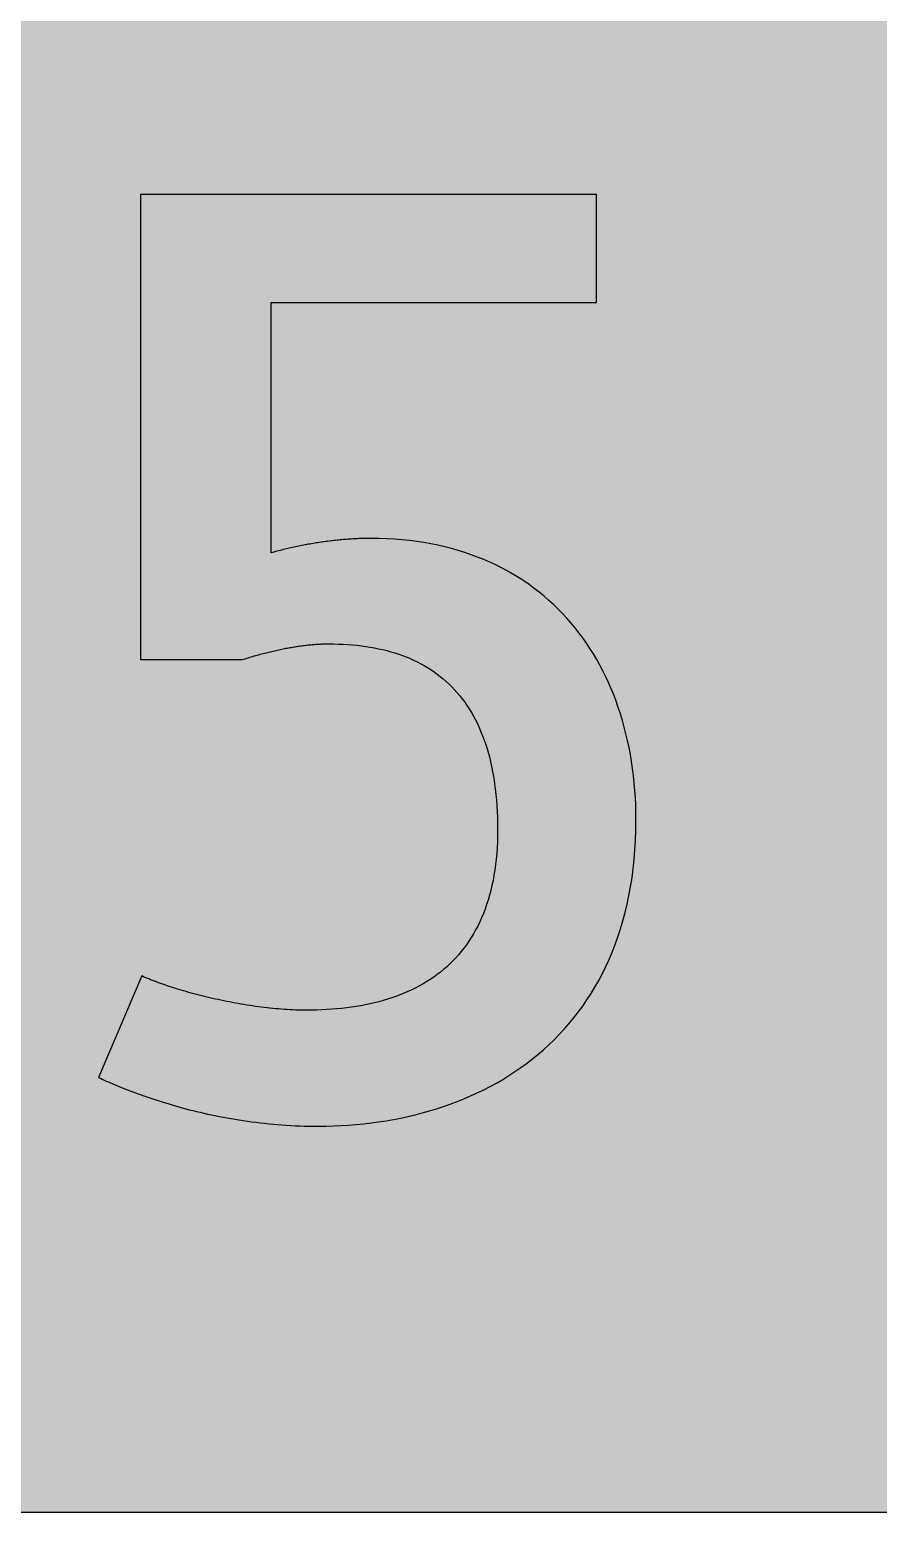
# Model space of a CAD drawing. Header units: millimetres. Extents: x 0 to 212, y 0 to 159.
# Drawn here: x 98.5 to 143.9, y 0.1 to 79.4 of the extents above; entities that cross this region are included whole.
import ezdxf

# ---------------------------------------------------------------- set-up
doc = ezdxf.new("R2010")
doc.units = ezdxf.units.MM

msp = doc.modelspace()

# ---------------------------------------------------------------- hatches: boundary and pattern name
for color, points in [(254, [(14.1633, 0.0536), (13.9878, 0.0533), (13.8125, 0.0559), (13.6373, 0.061), (13.462, 0.0686), (13.2893, 0.0787), (13.114, 0.0914), (12.9413, 0.1041), (12.7686, 0.1219), (12.5959, 0.1397), (12.4231, 0.16), (12.2504, 0.1829), (12.0777, 0.2057), (11.9075, 0.2337), (11.7373, 0.2616), (11.5672, 0.2921), (11.397, 0.3251), (11.2268, 0.3607), (11.0592, 0.3988), (10.8915, 0.4369), (10.7239, 0.4775), (10.5562, 0.5207), (10.3886, 0.5664), (10.2235, 0.6121), (10.0584, 0.6629), (9.8933, 0.7137), (9.7307, 0.7671), (9.5682, 0.8204), (9.4056, 0.8788), (9.2431, 0.9373), (9.083, 0.9982), (8.923, 1.0617), (8.763, 1.1252), (8.6055, 1.1938), (8.4455, 1.2624), (8.2906, 1.331), (8.1331, 1.4046), (7.9781, 1.4783), (7.8232, 1.5545), (7.6708, 1.6332), (7.5184, 1.7145), (7.366, 1.7958), (7.2161, 1.8796), (7.0663, 1.966), (6.919, 2.0523), (6.7716, 2.1438), (6.6243, 2.2352), (6.4795, 2.3266), (6.3348, 2.4232), (6.19, 2.5197), (6.0477, 2.6187), (5.908, 2.7178), (5.7683, 2.8194), (5.6286, 2.9235), (5.4915, 3.0302), (5.3543, 3.1369), (5.2197, 3.2461), (5.0851, 3.3579), (4.953, 3.4722), (4.8209, 3.5865), (4.6914, 3.7033), (4.5644, 3.8202), (4.4348, 3.9395), (4.3104, 4.0615), (4.1859, 4.1859), (4.0615, 4.3104), (3.9395, 4.4348), (3.8202, 4.5618), (3.7033, 4.6914), (3.5865, 4.8209), (3.4722, 4.953), (3.3579, 5.0851), (3.2487, 5.2197), (3.1369, 5.3543), (3.0302, 5.4915), (2.9235, 5.6286), (2.8194, 5.7683), (2.7178, 5.908), (2.6187, 6.0477), (2.5197, 6.19), (2.4232, 6.3348), (2.3266, 6.477), (2.2352, 6.6243), (2.1438, 6.7691), (2.0523, 6.919), (1.966, 7.0663), (1.8796, 7.2161), (1.7958, 7.366), (1.7145, 7.5184), (1.6332, 7.6708), (1.5545, 7.8232), (1.4783, 7.9781), (1.4046, 8.1331), (1.331, 8.2906), (1.2598, 8.4455), (1.1913, 8.603), (1.1252, 8.763), (1.0592, 8.923), (0.9982, 9.083), (0.9373, 9.2431), (0.8763, 9.4056), (0.8204, 9.5682), (0.7645, 9.7307), (0.7112, 9.8933), (0.6604, 10.0584), (0.6121, 10.2235), (0.5639, 10.3911), (0.5207, 10.5562), (0.4775, 10.7239), (0.4343, 10.8915), (0.3962, 11.0592), (0.3607, 11.2268), (0.3251, 11.397), (0.2921, 11.5672), (0.2616, 11.7373), (0.2311, 11.9075), (0.2057, 12.0802), (0.1803, 12.2504), (0.1575, 12.4231), (0.1372, 12.5959), (0.1194, 12.7686), (0.1041, 12.9413), (0.0889, 13.1166), (0.0787, 13.2893), (0.0686, 13.4645), (0.061, 13.6373), (0.0559, 13.8125), (0.0508, 13.9878), (0.0508, 14.163), (0.0522, 144.6925), (0.0508, 144.8664), (0.0559, 145.0416), (0.061, 145.2169), (0.0686, 145.3896), (0.0787, 145.5649), (0.0889, 145.7376), (0.1041, 145.9128), (0.1194, 146.0856), (0.1372, 146.2583), (0.1575, 146.431), (0.1803, 146.6037), (0.2057, 146.7739), (0.2311, 146.9466), (0.2616, 147.1168), (0.2921, 147.287), (0.3251, 147.4572), (0.3607, 147.6248), (0.3962, 147.795), (0.4343, 147.9626), (0.4775, 148.1303), (0.5207, 148.2979), (0.5639, 148.463), (0.6121, 148.6281), (0.6604, 148.7932), (0.7112, 148.9583), (0.7645, 149.1234), (0.8204, 149.286), (0.8763, 149.4485), (0.9373, 149.6111), (0.9982, 149.7711), (1.0592, 149.9311), (1.1252, 150.0911), (1.1913, 150.2486), (1.2598, 150.4061), (1.331, 150.5636), (1.4046, 150.7185), (1.4783, 150.876), (1.5545, 151.0284), (1.6332, 151.1833), (1.7145, 151.3357), (1.7958, 151.4856), (1.8796, 151.638), (1.966, 151.7879), (2.0523, 151.9352), (2.1438, 152.0825), (2.2352, 152.2298), (2.3266, 152.3746), (2.4232, 152.5194), (2.5197, 152.6616), (2.6187, 152.8039), (2.7178, 152.9461), (2.8194, 153.0858), (2.9235, 153.2255), (3.0302, 153.3627), (3.1369, 153.4973), (3.2487, 153.6344), (3.3579, 153.7665), (3.4722, 153.8986), (3.5865, 154.0307), (3.7033, 154.1602), (3.8202, 154.2898), (3.9395, 154.4168), (4.0615, 154.5438), (4.1859, 154.6682), (4.3104, 154.7901), (4.4348, 154.9121), (4.5644, 155.034), (4.6914, 155.1508), (4.8209, 155.2677), (4.953, 155.382), (5.0851, 155.4937), (5.2197, 155.6055), (5.3543, 155.7147), (5.4915, 155.8239), (5.6286, 155.9281), (5.7683, 156.0322), (5.908, 156.1338), (6.0477, 156.2354), (6.19, 156.3345), (6.3348, 156.431), (6.4795, 156.525), (6.6243, 156.6189), (6.7716, 156.7104), (6.919, 156.7993), (7.0663, 156.8882), (7.2161, 156.9745), (7.366, 157.0584), (7.5184, 157.1396), (7.6708, 157.2209), (7.8232, 157.2971), (7.9781, 157.3733), (8.1331, 157.4495), (8.2906, 157.5206), (8.4455, 157.5918), (8.6055, 157.6603), (8.763, 157.7289), (8.923, 157.7924), (9.083, 157.8559), (9.2431, 157.9169), (9.4056, 157.9753), (9.5682, 158.0337), (9.7307, 158.0871), (9.8933, 158.1404), (10.0584, 158.1912), (10.2235, 158.242), (10.3886, 158.2877), (10.5562, 158.3334), (10.7239, 158.3766), (10.8915, 158.4173), (11.0592, 158.4579), (11.2268, 158.4935), (11.397, 158.529), (11.5672, 158.562), (11.7373, 158.5925), (11.9075, 158.6205), (12.0777, 158.6484), (12.2504, 158.6713), (12.4231, 158.6941), (12.5959, 158.7144), (12.7686, 158.7322), (12.9413, 158.75), (13.114, 158.7627), (13.2893, 158.7754), (13.462, 158.7856), (13.6373, 158.7932), (13.8125, 158.7983), (13.9878, 158.8008), (14.163, 158.8033), (197.6078, 158.8036), (197.7822, 158.8008), (197.9574, 158.7983), (198.1327, 158.7932), (198.3054, 158.7856), (198.4807, 158.7754), (198.6534, 158.7627), (198.8287, 158.75), (199.0014, 158.7322), (199.1741, 158.7144), (199.3468, 158.6941), (199.5195, 158.6713), (199.6897, 158.6484), (199.8624, 158.6205), (200.0326, 158.5925), (200.2028, 158.562), (200.373, 158.529), (200.5432, 158.4935), (200.7108, 158.4579), (200.8784, 158.4173), (201.0461, 158.3766), (201.2137, 158.3334), (201.3788, 158.2877), (201.5465, 158.242), (201.7116, 158.1912), (201.8767, 158.1404), (202.0392, 158.0871), (202.2018, 158.0337), (202.3643, 157.9753), (202.5269, 157.9169), (202.6869, 157.8559), (202.8469, 157.7924), (203.007, 157.7289), (203.167, 157.6603), (203.3245, 157.5918), (203.4794, 157.5206), (203.6369, 157.4495), (203.7918, 157.3733), (203.9468, 157.2971), (204.0992, 157.2209), (204.2516, 157.1396), (204.404, 157.0584), (204.5538, 156.9745), (204.7037, 156.8882), (204.8535, 156.7993), (205.0009, 156.7104), (205.1456, 156.6189), (205.293, 156.525), (205.4352, 156.431), (205.58, 156.3345), (205.7222, 156.2354), (205.8619, 156.1338), (206.0016, 156.0322), (206.1413, 155.9281), (206.2785, 155.8239), (206.4156, 155.7147), (206.5503, 155.6055), (206.6849, 155.4937), (206.817, 155.382), (206.949, 155.2677), (207.0786, 155.1508), (207.2081, 155.034), (207.3351, 154.9121), (207.4596, 154.7901), (207.584, 154.6682), (207.7085, 154.5438), (207.8304, 154.4168), (207.9498, 154.2898), (208.0666, 154.1602), (208.1835, 154.0307), (208.2978, 153.8986), (208.4121, 153.7665), (208.5238, 153.6344), (208.6331, 153.4973), (208.7397, 153.3627), (208.8464, 153.2255), (208.9506, 153.0858), (209.0522, 152.9461), (209.1512, 152.8039), (209.2503, 152.6616), (209.3468, 152.5194), (209.4433, 152.3746), (209.5348, 152.2298), (209.6262, 152.0825), (209.7176, 151.9352), (209.804, 151.7879), (209.8904, 151.638), (209.9742, 151.4856), (210.0555, 151.3357), (210.1367, 151.1833), (210.2155, 151.0284), (210.2917, 150.876), (210.3653, 150.7185), (210.439, 150.5636), (210.5076, 150.4061), (210.5762, 150.2486), (210.6447, 150.0911), (210.7082, 149.9311), (210.7717, 149.7711), (210.8327, 149.6111), (210.8911, 149.4485), (210.9495, 149.286), (211.0029, 149.1234), (211.0562, 148.9583), (211.107, 148.7932), (211.1578, 148.6281), (211.2035, 148.463), (211.2493, 148.2979), (211.2924, 148.1303), (211.3331, 147.9626), (211.3712, 147.795), (211.4093, 147.6248), (211.4448, 147.4572), (211.4779, 147.287), (211.5083, 147.1168), (211.5363, 146.9466), (211.5642, 146.7739), (211.5871, 146.6037), (211.6099, 146.431), (211.6303, 146.2583), (211.648, 146.0856), (211.6658, 145.9128), (211.6785, 145.7376), (211.6912, 145.5649), (211.7014, 145.3896), (211.709, 145.2169), (211.7141, 145.0416), (211.7166, 144.8664), (211.7166, 144.6911), (211.7189, 14.1647), (211.7166, 13.9878), (211.7141, 13.8125), (211.709, 13.6373), (211.7014, 13.4645), (211.6912, 13.2893), (211.6785, 13.1166), (211.6658, 12.9413), (211.648, 12.7686), (211.6303, 12.5959), (211.6099, 12.4231), (211.5871, 12.2504), (211.5642, 12.0802), (211.5363, 11.9075), (211.5083, 11.7373), (211.4779, 11.5672), (211.4448, 11.397), (211.4093, 11.2268), (211.3712, 11.0592), (211.3331, 10.8915), (211.2924, 10.7239), (211.2493, 10.5562), (211.2035, 10.3911), (211.1578, 10.2235), (211.107, 10.0584), (211.0562, 9.8933), (211.0029, 9.7307), (210.9495, 9.5682), (210.8911, 9.4056), (210.8327, 9.2431), (210.7717, 9.083), (210.7082, 8.923), (210.6447, 8.763), (210.5762, 8.603), (210.5076, 8.4455), (210.439, 8.2906), (210.3653, 8.1331), (210.2917, 7.9781), (210.2155, 7.8232), (210.1367, 7.6708), (210.0555, 7.5184), (209.9742, 7.366), (209.8904, 7.2161), (209.804, 7.0663), (209.7176, 6.919), (209.6262, 6.7691), (209.5348, 6.6243), (209.4433, 6.477), (209.3468, 6.3348), (209.2503, 6.19), (209.1512, 6.0477), (209.0522, 5.908), (208.9506, 5.7683), (208.8464, 5.6286), (208.7397, 5.4915), (208.6331, 5.3543), (208.5238, 5.2197), (208.4121, 5.0851), (208.2978, 4.953), (208.1835, 4.8209), (208.0666, 4.6914), (207.9498, 4.5618), (207.8304, 4.4348), (207.7085, 4.3104), (207.584, 4.1859), (207.4596, 4.0615), (207.3351, 3.9395), (207.2081, 3.8202), (207.0786, 3.7033), (206.949, 3.5865), (206.817, 3.4722), (206.6849, 3.3579), (206.5503, 3.2461), (206.4156, 3.1369), (206.2785, 3.0302), (206.1413, 2.9235), (206.0016, 2.8194), (205.8619, 2.7178), (205.7222, 2.6187), (205.58, 2.5197), (205.4352, 2.4232), (205.293, 2.3266), (205.1456, 2.2352), (205.0009, 2.1438), (204.8535, 2.0523), (204.7037, 1.966), (204.5538, 1.8796), (204.404, 1.7958), (204.2516, 1.7145), (204.0992, 1.6332), (203.9468, 1.5545), (203.7918, 1.4783), (203.6369, 1.4046), (203.4794, 1.331), (203.3245, 1.2624), (203.167, 1.1938), (203.007, 1.1252), (202.8469, 1.0617), (202.6869, 0.9982), (202.5269, 0.9373), (202.3643, 0.8788), (202.2018, 0.8204), (202.0392, 0.7671), (201.8767, 0.7137), (201.7116, 0.6629), (201.5465, 0.6121), (201.3788, 0.5664), (201.2137, 0.5207), (201.0461, 0.4775), (200.8784, 0.4369), (200.7108, 0.3988), (200.5432, 0.3607), (200.373, 0.3251), (200.2028, 0.2921), (200.0326, 0.2616), (199.8624, 0.2337), (199.6897, 0.2057), (199.5195, 0.1829), (199.3468, 0.16), (199.1741, 0.1397), (199.0014, 0.1219), (198.8287, 0.1041), (198.6534, 0.0914), (198.4807, 0.0787), (198.3054, 0.0686), (198.1327, 0.061), (197.9574, 0.0559), (197.7822, 0.0533), (197.6069, 0.0533)]), (59, [(128.8161, 64.8226), (128.8161, 70.6078), (104.4042, 70.6078), (104.4042, 45.7024), (109.8381, 45.7024), (109.9185, 45.7276), (110.0023, 45.753), (110.0836, 45.7784), (110.1649, 45.8038), (110.2462, 45.8292), (110.3274, 45.8521), (110.4087, 45.8749), (110.4875, 45.9003), (110.5687, 45.9232), (110.6475, 45.9435), (110.7262, 45.9664), (110.8075, 45.9892), (110.8862, 46.0096), (110.965, 46.0299), (111.0412, 46.0502), (111.1199, 46.0705), (111.1987, 46.0908), (111.2749, 46.1112), (111.3511, 46.1289), (111.4273, 46.1467), (111.5035, 46.1645), (111.5797, 46.1823), (111.6559, 46.2001), (111.7321, 46.2153), (111.8057, 46.2331), (111.8819, 46.2483), (111.9556, 46.2636), (112.0292, 46.2788), (112.1029, 46.294), (112.1766, 46.3093), (112.2502, 46.322), (112.3239, 46.3347), (112.395, 46.3474), (112.4687, 46.3601), (112.5398, 46.3728), (112.6109, 46.3855), (112.6846, 46.3956), (112.7557, 46.4083), (112.8243, 46.4185), (112.8954, 46.4287), (112.9665, 46.4388), (113.0351, 46.4464), (113.1062, 46.4566), (113.1748, 46.4642), (113.2434, 46.4718), (113.3119, 46.4795), (113.3805, 46.4871), (113.4491, 46.4947), (113.5151, 46.4998), (113.5837, 46.5074), (113.6498, 46.5125), (113.7158, 46.5176), (113.7818, 46.5226), (113.8479, 46.5252), (113.9139, 46.5303), (113.98, 46.5328), (114.046, 46.5379), (114.1095, 46.5404), (114.1755, 46.543), (114.239, 46.543), (114.3025, 46.5455), (114.366, 46.5455), (114.4295, 46.548), (114.493, 46.548), (114.7496, 46.5455), (115.0036, 46.5379), (115.2525, 46.5277), (115.5014, 46.5125), (115.7453, 46.4947), (115.9866, 46.4718), (116.2253, 46.4439), (116.4615, 46.4109), (116.6927, 46.3753), (116.9213, 46.3347), (117.1473, 46.289), (117.3709, 46.2407), (117.5893, 46.1848), (117.8052, 46.1264), (118.016, 46.0629), (118.2243, 45.9943), (118.43, 45.9207), (118.6332, 45.8445), (118.8314, 45.7632), (119.0244, 45.6743), (119.2174, 45.5828), (119.4054, 45.4863), (119.5883, 45.3847), (119.7686, 45.278), (119.9439, 45.1663), (120.1166, 45.0494), (120.2868, 44.9301), (120.4519, 44.8031), (120.6119, 44.671), (120.7694, 44.5338), (120.9218, 44.3916), (121.0716, 44.2443), (121.2164, 44.0919), (121.3587, 43.9344), (121.4958, 43.7718), (121.6279, 43.6042), (121.7574, 43.4315), (121.8819, 43.2511), (122.0013, 43.0682), (122.1156, 42.8777), (122.2273, 42.6822), (122.3366, 42.4815), (122.4382, 42.2758), (122.5372, 42.0649), (122.6312, 41.8465), (122.7201, 41.623), (122.8065, 41.3944), (122.8852, 41.1607), (122.9614, 40.9194), (123.0325, 40.673), (123.0986, 40.4216), (123.1621, 40.1625), (123.2179, 39.8983), (123.2713, 39.6291), (123.317, 39.3548), (123.3602, 39.0728), (123.3983, 38.7858), (123.4313, 38.4912), (123.4592, 38.1914), (123.4821, 37.8841), (123.4999, 37.5717), (123.5126, 37.2542), (123.5202, 36.9291), (123.5227, 36.5989), (123.5202, 36.2712), (123.51, 35.9512), (123.4948, 35.6362), (123.4745, 35.3289), (123.4465, 35.0266), (123.411, 34.7294), (123.3729, 34.4399), (123.3272, 34.1579), (123.2764, 33.8811), (123.2179, 33.6093), (123.1544, 33.3451), (123.0859, 33.086), (123.0122, 32.8346), (122.9335, 32.5882), (122.8496, 32.3469), (122.7582, 32.1132), (122.6617, 31.8821), (122.5626, 31.6611), (122.4559, 31.4427), (122.3442, 31.2318), (122.2273, 31.0261), (122.1054, 30.8254), (121.981, 30.6299), (121.8489, 30.4394), (121.7117, 30.2565), (121.572, 30.0787), (121.4272, 29.906), (121.2774, 29.7383), (121.1224, 29.5758), (120.9624, 29.4183), (120.7999, 29.2659), (120.6297, 29.1211), (120.457, 28.9789), (120.2817, 28.8442), (120.1014, 28.7122), (119.9159, 28.5852), (119.7254, 28.4658), (119.5324, 28.3489), (119.3343, 28.2372), (119.1336, 28.1305), (118.9304, 28.0289), (118.7196, 27.9324), (118.5088, 27.8409), (118.2929, 27.7546), (118.0719, 27.6708), (117.8484, 27.5946), (117.6223, 27.5209), (117.3912, 27.4523), (117.1575, 27.3863), (116.9213, 27.3279), (116.68, 27.272), (116.4387, 27.2212), (116.1923, 27.1755), (115.9408, 27.1323), (115.6894, 27.0942), (115.4328, 27.0586), (115.1763, 27.0307), (114.9147, 27.0027), (114.6505, 26.9824), (114.3838, 26.9646), (114.1146, 26.9519), (113.8428, 26.9418), (113.5685, 26.9367), (113.2916, 26.9342), (113.1468, 26.9342), (112.9995, 26.9367), (112.8522, 26.9392), (112.7023, 26.9443), (112.5525, 26.9519), (112.4026, 26.9596), (112.2502, 26.9672), (112.0978, 26.9773), (111.9454, 26.99), (111.793, 27.0027), (111.6381, 27.0154), (111.4831, 27.0307), (111.3282, 27.0459), (111.1733, 27.0637), (111.0183, 27.0815), (110.8634, 27.1018), (110.7084, 27.1221), (110.5535, 27.1424), (110.396, 27.1653), (110.2411, 27.1882), (110.0861, 27.2136), (109.9312, 27.239), (109.7763, 27.2644), (109.6213, 27.2898), (109.4689, 27.3177), (109.314, 27.3482), (109.1616, 27.3761), (109.0092, 27.4066), (108.8593, 27.4371), (108.7069, 27.4676), (108.5571, 27.5006), (108.4072, 27.5336), (108.2599, 27.5666), (108.1126, 27.5996), (107.9652, 27.6352), (107.8205, 27.6708), (107.6757, 27.7063), (107.5334, 27.7419), (107.3912, 27.7774), (107.2515, 27.8155), (107.1143, 27.8536), (106.9772, 27.8917), (106.84, 27.9298), (106.7079, 27.9679), (106.5759, 28.006), (106.4438, 28.0441), (106.3168, 28.0848), (106.1898, 28.1254), (106.0653, 28.1635), (105.9409, 28.2042), (105.8215, 28.2448), (105.7021, 28.2854), (105.5878, 28.3235), (105.4735, 28.3642), (105.3617, 28.4048), (105.2525, 28.4455), (105.1458, 28.4861), (105.0417, 28.5267), (104.9401, 28.5674), (104.841, 28.608), (104.7445, 28.6487), (104.6505, 28.6893), (104.5616, 28.7274), (104.4727, 28.768), (102.1472, 23.3369), (102.2477, 23.2893), (102.3518, 23.241), (102.4585, 23.1927), (102.5677, 23.1445), (102.682, 23.0937), (102.7989, 23.0429), (102.9183, 22.9921), (103.0402, 22.9387), (103.1646, 22.8879), (103.2942, 22.8346), (103.4263, 22.7813), (103.5609, 22.7279), (103.698, 22.6746), (103.8377, 22.6187), (103.98, 22.5654), (104.1248, 22.5095), (104.2746, 22.4561), (104.4245, 22.4003), (104.5794, 22.3469), (104.7369, 22.291), (104.8969, 22.2377), (105.0569, 22.1844), (105.222, 22.1285), (105.3897, 22.0751), (105.5599, 22.0218), (105.7326, 21.9685), (105.9078, 21.9151), (106.0856, 21.8643), (106.266, 21.811), (106.4489, 21.7602), (106.6317, 21.7094), (106.8197, 21.6586), (107.0102, 21.6103), (107.2007, 21.5621), (107.3963, 21.5138), (107.5919, 21.4681), (107.7925, 21.4224), (107.9932, 21.3766), (108.1964, 21.3335), (108.4021, 21.2903), (108.6104, 21.2471), (108.8187, 21.209), (109.032, 21.1684), (109.2454, 21.1303), (109.4613, 21.0947), (109.6797, 21.0591), (109.9007, 21.0261), (110.1217, 20.9931), (110.3478, 20.9626), (110.5738, 20.9347), (110.7999, 20.9067), (111.031, 20.8813), (111.2622, 20.8559), (111.4958, 20.8356), (111.7321, 20.8153), (111.9683, 20.795), (112.207, 20.7797), (112.4483, 20.7645), (112.6922, 20.7518), (112.936, 20.7416), (113.1799, 20.734), (113.4288, 20.7289), (113.6777, 20.7264), (113.9292, 20.7239), (114.3356, 20.7264), (114.7394, 20.7391), (115.1458, 20.7569), (115.5497, 20.7797), (115.951, 20.8128), (116.3523, 20.8534), (116.7511, 20.8991), (117.1499, 20.9525), (117.5461, 21.0134), (117.9398, 21.082), (118.331, 21.1582), (118.7196, 21.242), (119.1057, 21.3335), (119.4892, 21.4325), (119.8677, 21.5392), (120.2461, 21.6535), (120.6195, 21.778), (120.9878, 21.9075), (121.3536, 22.0447), (121.7168, 22.1894), (122.0749, 22.3444), (122.428, 22.5044), (122.776, 22.6746), (123.1214, 22.8524), (123.4618, 23.0378), (123.7945, 23.2334), (124.1247, 23.434), (124.4473, 23.6449), (124.7648, 23.8633), (125.0772, 24.0894), (125.3846, 24.3256), (125.6843, 24.5694), (125.9764, 24.8209), (126.2634, 25.0825), (126.5453, 25.3517), (126.8171, 25.6311), (127.0838, 25.9182), (127.3429, 26.2128), (127.5944, 26.5176), (127.8407, 26.83), (128.077, 27.1501), (128.303, 27.4828), (128.524, 27.8206), (128.7348, 28.1686), (128.938, 28.5267), (129.1336, 28.895), (129.319, 29.2684), (129.4943, 29.6545), (129.6619, 30.0482), (129.8194, 30.4521), (129.9667, 30.8635), (130.1064, 31.2852), (130.2334, 31.717), (130.3528, 32.1589), (130.4595, 32.6085), (130.556, 33.0683), (130.6424, 33.5382), (130.7186, 34.0157), (130.7821, 34.5059), (130.8354, 35.0037), (130.8786, 35.5117), (130.9065, 36.0299), (130.9243, 36.5557), (130.9319, 37.0942), (130.9268, 37.5031), (130.9167, 37.907), (130.8989, 38.3083), (130.871, 38.7045), (130.8379, 39.0982), (130.7973, 39.4868), (130.749, 39.8729), (130.6932, 40.2539), (130.6297, 40.6324), (130.5585, 41.0032), (130.4823, 41.3715), (130.396, 41.7347), (130.3045, 42.0954), (130.2055, 42.4485), (130.0988, 42.799), (129.9845, 43.1444), (129.8651, 43.4823), (129.7381, 43.8175), (129.6035, 44.1477), (129.4613, 44.4729), (129.3139, 44.7904), (129.1565, 45.1053), (128.9939, 45.4127), (128.8263, 45.7149), (128.6485, 46.0121), (128.4656, 46.3042), (128.2776, 46.5887), (128.0795, 46.8681), (127.8763, 47.1399), (127.668, 47.4066), (127.4496, 47.6682), (127.2261, 47.9222), (126.9975, 48.1711), (126.7612, 48.4124), (126.5174, 48.6486), (126.2685, 48.8772), (126.0119, 49.0982), (125.7503, 49.3116), (125.4811, 49.5198), (125.2068, 49.7205), (124.9248, 49.9135), (124.6353, 50.1015), (124.3406, 50.2793), (124.0409, 50.452), (123.7336, 50.6171), (123.4211, 50.7721), (123.1011, 50.9219), (122.776, 51.0616), (122.4432, 51.1962), (122.1054, 51.3207), (121.7625, 51.4375), (121.412, 51.5468), (121.0564, 51.6484), (120.6932, 51.7423), (120.3274, 51.8262), (119.9515, 51.9024), (119.573, 51.9684), (119.187, 52.0268), (118.7958, 52.0776), (118.397, 52.1183), (117.9932, 52.1513), (117.5842, 52.1741), (117.1702, 52.1868), (116.7511, 52.1919), (116.6698, 52.1919), (116.5911, 52.1919), (116.5098, 52.1894), (116.4285, 52.1894), (116.3472, 52.1868), (116.266, 52.1843), (116.1847, 52.1818), (116.1034, 52.1792), (116.0196, 52.1741), (115.9383, 52.1716), (115.8545, 52.1665), (115.7707, 52.1614), (115.6868, 52.1564), (115.603, 52.1513), (115.5192, 52.1462), (115.4354, 52.1386), (115.3516, 52.1335), (115.2677, 52.1259), (115.1814, 52.1183), (115.0976, 52.1106), (115.0112, 52.103), (114.9274, 52.0954), (114.841, 52.0852), (114.7572, 52.0751), (114.6708, 52.0675), (114.5845, 52.0573), (114.4981, 52.0471), (114.4118, 52.0344), (114.3279, 52.0243), (114.2416, 52.0116), (114.1552, 52.0014), (114.0689, 51.9887), (113.9825, 51.976), (113.8961, 51.9633), (113.8123, 51.9506), (113.726, 51.9354), (113.6396, 51.9227), (113.5532, 51.9074), (113.4694, 51.8922), (113.3831, 51.877), (113.2967, 51.8617), (113.2129, 51.8465), (113.1265, 51.8312), (113.0402, 51.8135), (112.9563, 51.7982), (112.8725, 51.7804), (112.7862, 51.7627), (112.7023, 51.7449), (112.6185, 51.7271), (112.5347, 51.7093), (112.4509, 51.689), (112.3671, 51.6712), (112.2832, 51.6509), (112.1994, 51.6306), (112.1181, 51.6103), (112.0343, 51.5899), (111.953, 51.5696), (111.8718, 51.5493), (111.7905, 51.5264), (111.7092, 51.5061), (111.6279, 51.4833), (111.5466, 51.4604), (111.4679, 51.4375), (111.3892, 51.4147), (111.3896, 64.8226)])]:
    msp.add_hatch(color=color).paths.add_polyline_path(points)
h = msp.add_hatch(color=59)
h.paths.add_polyline_path([(14.1633, 3.5814), (13.8887, 3.5839), (13.6169, 3.5941), (13.3477, 3.6119), (13.081, 3.6347), (12.8143, 3.6652), (12.5501, 3.7008), (12.2885, 3.7465), (12.0294, 3.7948), (11.7729, 3.8506), (11.5164, 3.9141), (11.2649, 3.9827), (11.016, 4.0564), (10.7671, 4.1351), (10.5232, 4.2215), (10.2819, 4.3129), (10.0432, 4.412), (9.8069, 4.5161), (9.5733, 4.6228), (9.3447, 4.7371), (9.1186, 4.8565), (8.8951, 4.9809), (8.6741, 5.113), (8.4582, 5.2476), (8.2448, 5.3873), (8.0366, 5.5321), (7.8308, 5.682), (7.6276, 5.8369), (7.4295, 5.9969), (7.2365, 6.1595), (7.046, 6.3297), (6.8605, 6.5024), (6.6777, 6.6802), (6.5024, 6.8605), (6.3271, 7.046), (6.1595, 7.2365), (5.9969, 7.432), (5.8369, 7.6302), (5.682, 7.8308), (5.5321, 8.0366), (5.3873, 8.2448), (5.2451, 8.4582), (5.1105, 8.6741), (4.9809, 8.8951), (4.8565, 9.1186), (4.7371, 9.3447), (4.6228, 9.5758), (4.5136, 9.8069), (4.4094, 10.0432), (4.3129, 10.2819), (4.2215, 10.5232), (4.1351, 10.7696), (4.0538, 11.016), (3.9802, 11.2649), (3.9116, 11.5189), (3.8506, 11.7729), (3.7948, 12.0294), (3.744, 12.2911), (3.7008, 12.5527), (3.6627, 12.8143), (3.6322, 13.081), (3.6093, 13.3502), (3.5916, 13.6195), (3.5814, 13.8913), (3.5789, 14.163), (3.58, 144.6925), (3.5814, 144.9654), (3.5916, 145.2347), (3.6093, 145.5064), (3.6322, 145.7731), (3.6627, 146.0398), (3.7008, 146.304), (3.744, 146.5656), (3.7948, 146.8247), (3.8506, 147.0812), (3.9116, 147.3352), (3.9802, 147.5892), (4.0538, 147.8382), (4.1351, 148.0845), (4.2215, 148.3309), (4.3129, 148.5722), (4.4094, 148.811), (4.5136, 149.0472), (4.6228, 149.2783), (4.7371, 149.5095), (4.8565, 149.7355), (4.9809, 149.9591), (5.1105, 150.1775), (5.2451, 150.3959), (5.3873, 150.6093), (5.5321, 150.8176), (5.682, 151.0233), (5.8369, 151.224), (5.9969, 151.4221), (6.1595, 151.6177), (6.3271, 151.8056), (6.5024, 151.9936), (6.6777, 152.1739), (6.8605, 152.3517), (7.046, 152.5245), (7.2365, 152.6946), (7.4295, 152.8572), (7.6276, 153.0172), (7.8308, 153.1722), (8.0366, 153.322), (8.2448, 153.4668), (8.4582, 153.6065), (8.6741, 153.7411), (8.8951, 153.8732), (9.1186, 153.9977), (9.3447, 154.117), (9.5733, 154.2313), (9.8069, 154.3406), (10.0432, 154.4422), (10.2819, 154.5412), (10.5232, 154.6327), (10.7671, 154.719), (11.016, 154.7978), (11.2649, 154.874), (11.5164, 154.9425), (11.7729, 155.0035), (12.0294, 155.0594), (12.2885, 155.1102), (12.5501, 155.1534), (12.8143, 155.1889), (13.081, 155.2194), (13.3477, 155.2448), (13.6169, 155.26), (13.8887, 155.2702), (14.163, 155.2753), (197.6078, 155.2758), (197.8787, 155.2702), (198.1505, 155.26), (198.4197, 155.2448), (198.689, 155.2194), (198.9557, 155.1889), (199.2173, 155.1534), (199.4789, 155.1102), (199.7405, 155.0594), (199.9971, 155.0035), (200.2511, 154.9425), (200.5051, 154.874), (200.754, 154.7978), (201.0004, 154.719), (201.2467, 154.6327), (201.488, 154.5412), (201.7268, 154.4422), (201.963, 154.3406), (202.1942, 154.2313), (202.4253, 154.117), (202.6514, 153.9977), (202.8749, 153.8732), (203.0959, 153.7411), (203.3118, 153.6065), (203.5251, 153.4668), (203.7334, 153.322), (203.9391, 153.1722), (204.1398, 153.0172), (204.3379, 152.8572), (204.5335, 152.6946), (204.724, 152.5245), (204.9094, 152.3517), (205.0898, 152.1739), (205.2676, 151.9936), (205.4403, 151.8056), (205.6105, 151.6177), (205.773, 151.4221), (205.933, 151.224), (206.088, 151.0233), (206.2378, 150.8176), (206.3826, 150.6093), (206.5223, 150.3959), (206.6569, 150.1775), (206.789, 149.9591), (206.9135, 149.7355), (207.0329, 149.5095), (207.1472, 149.2783), (207.2538, 149.0472), (207.358, 148.811), (207.457, 148.5722), (207.5485, 148.3309), (207.6348, 148.0845), (207.7136, 147.8382), (207.7872, 147.5892), (207.8558, 147.3352), (207.9193, 147.0812), (207.9752, 146.8247), (208.0235, 146.5656), (208.0692, 146.304), (208.1047, 146.0398), (208.1352, 145.7731), (208.1581, 145.5064), (208.1759, 145.2347), (208.186, 144.9654), (208.1911, 144.6911), (208.1911, 14.1647), (208.186, 13.8913), (208.1759, 13.6195), (208.1581, 13.3502), (208.1352, 13.081), (208.1047, 12.8143), (208.0692, 12.5527), (208.0235, 12.2911), (207.9752, 12.0294), (207.9193, 11.7729), (207.8558, 11.5189), (207.7872, 11.2649), (207.7136, 11.016), (207.6348, 10.7696), (207.5485, 10.5232), (207.457, 10.2819), (207.358, 10.0432), (207.2538, 9.8069), (207.1472, 9.5758), (207.0329, 9.3447), (206.9135, 9.1186), (206.789, 8.8951), (206.6569, 8.6741), (206.5223, 8.4582), (206.3826, 8.2448), (206.2378, 8.0366), (206.088, 7.8308), (205.933, 7.6302), (205.773, 7.432), (205.6105, 7.2365), (205.4403, 7.046), (205.2676, 6.8605), (205.0898, 6.6802), (204.9094, 6.5024), (204.724, 6.3297), (204.5335, 6.1595), (204.3379, 5.9969), (204.1398, 5.8369), (203.9391, 5.682), (203.7334, 5.5321), (203.5251, 5.3873), (203.3118, 5.2476), (203.0959, 5.113), (202.8749, 4.9809), (202.6514, 4.8565), (202.4253, 4.7371), (202.1942, 4.6228), (201.963, 4.5161), (201.7268, 4.412), (201.488, 4.3129), (201.2467, 4.2215), (201.0004, 4.1351), (200.754, 4.0564), (200.5051, 3.9827), (200.2511, 3.9141), (199.9971, 3.8506), (199.7405, 3.7948), (199.4789, 3.7465), (199.2173, 3.7008), (198.9557, 3.6652), (198.689, 3.6347), (198.4197, 3.6119), (198.1505, 3.5941), (197.8787, 3.5839), (197.6069, 3.5789)])
h.paths.add_polyline_path([(14.1633, 8.8731), (14.0259, 8.8748), (13.8887, 8.8798), (13.7541, 8.8875), (13.622, 8.9002), (13.4874, 8.9154), (13.3553, 8.9332), (13.2258, 8.9535), (13.0962, 8.9789), (12.9667, 9.0068), (12.8397, 9.0373), (12.7127, 9.0729), (12.5882, 9.1084), (12.4663, 9.1491), (12.3419, 9.1923), (12.2225, 9.238), (12.1031, 9.2888), (11.9837, 9.3396), (11.8694, 9.3929), (11.7526, 9.4513), (11.6408, 9.5098), (11.5291, 9.5733), (11.4198, 9.6368), (11.3106, 9.7053), (11.2039, 9.7765), (11.0998, 9.8476), (10.9957, 9.9238), (10.8966, 10), (10.7975, 10.0787), (10.6985, 10.1625), (10.6045, 10.2464), (10.5105, 10.3327), (10.4216, 10.4216), (10.3327, 10.5131), (10.2464, 10.6045), (10.16, 10.701), (10.0787, 10.7975), (10, 10.8966), (9.9212, 10.9982), (9.8476, 11.0998), (9.7739, 11.2039), (9.7053, 11.3106), (9.6368, 11.4198), (9.5707, 11.5291), (9.5098, 11.6408), (9.4488, 11.7551), (9.3929, 11.8694), (9.337, 11.9863), (9.2862, 12.1031), (9.238, 12.2225), (9.1923, 12.3444), (9.1491, 12.4663), (9.1084, 12.5908), (9.0703, 12.7152), (9.0373, 12.8397), (9.0068, 12.9692), (8.9789, 13.0962), (8.9535, 13.2258), (8.9306, 13.3579), (8.9129, 13.4899), (8.8976, 13.622), (8.8849, 13.7566), (8.8773, 13.8913), (8.8722, 14.0259), (8.8697, 14.163), (8.8717, 144.6925), (8.8722, 144.8283), (8.8773, 144.9629), (8.8849, 145.0975), (8.8976, 145.2321), (8.9129, 145.3642), (8.9306, 145.4963), (8.9535, 145.6284), (8.9789, 145.7579), (9.0068, 145.8849), (9.0373, 146.0144), (9.0703, 146.1389), (9.1084, 146.2634), (9.1491, 146.3878), (9.1923, 146.5097), (9.238, 146.6317), (9.2862, 146.751), (9.337, 146.8679), (9.3929, 146.9847), (9.4488, 147.099), (9.5098, 147.2133), (9.5707, 147.3251), (9.6368, 147.4343), (9.7053, 147.5435), (9.7739, 147.6502), (9.8476, 147.7543), (9.9212, 147.8559), (10, 147.9575), (10.0787, 148.0566), (10.16, 148.1531), (10.2464, 148.2496), (10.3327, 148.3411), (10.4216, 148.4325), (10.5105, 148.5214), (10.6045, 148.6078), (10.6985, 148.6916), (10.7975, 148.7754), (10.8966, 148.8542), (10.9957, 148.9304), (11.0998, 149.0066), (11.2039, 149.0777), (11.3106, 149.1488), (11.4198, 149.2174), (11.5291, 149.2809), (11.6408, 149.3444), (11.7526, 149.4028), (11.8694, 149.4612), (11.9837, 149.5146), (12.1031, 149.5679), (12.2225, 149.6162), (12.3419, 149.6619), (12.4663, 149.7051), (12.5882, 149.7457), (12.7127, 149.7813), (12.8397, 149.8168), (12.9667, 149.8473), (13.0962, 149.8752), (13.2258, 149.9006), (13.3553, 149.921), (13.4874, 149.9413), (13.622, 149.9565), (13.7541, 149.9667), (13.8887, 149.9768), (14.0259, 149.9819), (14.163, 149.9819), (197.6078, 149.9842), (197.7441, 149.9819), (197.8787, 149.9768), (198.0133, 149.9667), (198.1479, 149.9565), (198.28, 149.9413), (198.4121, 149.921), (198.5442, 149.9006), (198.6737, 149.8752), (198.8007, 149.8473), (198.9303, 149.8168), (199.0547, 149.7813), (199.1792, 149.7457), (199.3036, 149.7051), (199.4256, 149.6619), (199.5475, 149.6162), (199.6669, 149.5679), (199.7837, 149.5146), (199.9005, 149.4612), (200.0148, 149.4028), (200.1291, 149.3444), (200.2409, 149.2809), (200.3501, 149.2174), (200.4593, 149.1488), (200.566, 149.0777), (200.6702, 149.0066), (200.7718, 148.9304), (200.8734, 148.8542), (200.9724, 148.7754), (201.0689, 148.6916), (201.1655, 148.6078), (201.2569, 148.5214), (201.3483, 148.4325), (201.4372, 148.3411), (201.5236, 148.2496), (201.6074, 148.1531), (201.6912, 148.0566), (201.77, 147.9575), (201.8462, 147.8559), (201.9224, 147.7543), (201.9935, 147.6502), (202.0646, 147.5435), (202.1332, 147.4343), (202.1967, 147.3251), (202.2602, 147.2133), (202.3186, 147.099), (202.377, 146.9847), (202.4304, 146.8679), (202.4812, 146.751), (202.532, 146.6317), (202.5777, 146.5097), (202.6209, 146.3878), (202.6615, 146.2634), (202.6971, 146.1389), (202.7326, 146.0144), (202.7631, 145.8849), (202.7911, 145.7579), (202.8165, 145.6284), (202.8368, 145.4963), (202.8546, 145.3642), (202.8698, 145.2321), (202.8825, 145.0975), (202.8901, 144.9629), (202.8952, 144.8283), (202.8977, 144.6911), (202.8994, 14.1647), (202.8952, 14.0259), (202.8901, 13.8913), (202.8825, 13.7566), (202.8698, 13.622), (202.8546, 13.4899), (202.8368, 13.3579), (202.8165, 13.2258), (202.7911, 13.0962), (202.7631, 12.9692), (202.7326, 12.8397), (202.6971, 12.7152), (202.6615, 12.5908), (202.6209, 12.4663), (202.5777, 12.3444), (202.532, 12.2225), (202.4812, 12.1031), (202.4304, 11.9863), (202.377, 11.8694), (202.3186, 11.7551), (202.2602, 11.6408), (202.1967, 11.5291), (202.1332, 11.4198), (202.0646, 11.3106), (201.9935, 11.2039), (201.9224, 11.0998), (201.8462, 10.9982), (201.77, 10.8966), (201.6912, 10.7975), (201.6074, 10.701), (201.5236, 10.6045), (201.4372, 10.5131), (201.3483, 10.4216), (201.2569, 10.3327), (201.1655, 10.2464), (201.0689, 10.1625), (200.9724, 10.0787), (200.8734, 10), (200.7718, 9.9238), (200.6702, 9.8476), (200.566, 9.7765), (200.4593, 9.7053), (200.3501, 9.6368), (200.2409, 9.5733), (200.1291, 9.5098), (200.0148, 9.4513), (199.9005, 9.3929), (199.7837, 9.3396), (199.6669, 9.2888), (199.5475, 9.238), (199.4256, 9.1923), (199.3036, 9.1491), (199.1792, 9.1084), (199.0547, 9.0729), (198.9303, 9.0373), (198.8007, 9.0068), (198.6737, 8.9789), (198.5442, 8.9535), (198.4121, 8.9332), (198.28, 8.9154), (198.1479, 8.9002), (198.0133, 8.8875), (197.8787, 8.8798), (197.7441, 8.8748), (197.6069, 8.8722)], flags=16)

# ---------------------------------------------------------------- linework, layer by layer
at = {"color": 59}
msp.add_lwpolyline([(128.8161, 64.8226), (128.8161, 70.6078), (104.4042, 70.6078), (104.4042, 45.7024), (109.8381, 45.7024), (109.9185, 45.7276), (110.0023, 45.753), (110.0836, 45.7784), (110.1649, 45.8038), (110.2462, 45.8292), (110.3274, 45.8521), (110.4087, 45.8749), (110.4875, 45.9003), (110.5687, 45.9232), (110.6475, 45.9435), (110.7262, 45.9664), (110.8075, 45.9892), (110.8862, 46.0096), (110.965, 46.0299), (111.0412, 46.0502), (111.1199, 46.0705), (111.1987, 46.0908), (111.2749, 46.1112), (111.3511, 46.1289), (111.4273, 46.1467), (111.5035, 46.1645), (111.5797, 46.1823), (111.6559, 46.2001), (111.7321, 46.2153), (111.8057, 46.2331), (111.8819, 46.2483), (111.9556, 46.2636), (112.0292, 46.2788), (112.1029, 46.294), (112.1766, 46.3093), (112.2502, 46.322), (112.3239, 46.3347), (112.395, 46.3474), (112.4687, 46.3601), (112.5398, 46.3728), (112.6109, 46.3855), (112.6846, 46.3956), (112.7557, 46.4083), (112.8243, 46.4185), (112.8954, 46.4287), (112.9665, 46.4388), (113.0351, 46.4464), (113.1062, 46.4566), (113.1748, 46.4642), (113.2434, 46.4718), (113.3119, 46.4795), (113.3805, 46.4871), (113.4491, 46.4947), (113.5151, 46.4998), (113.5837, 46.5074), (113.6498, 46.5125), (113.7158, 46.5176), (113.7818, 46.5226), (113.8479, 46.5252), (113.9139, 46.5303), (113.98, 46.5328), (114.046, 46.5379), (114.1095, 46.5404), (114.1755, 46.543), (114.239, 46.543), (114.3025, 46.5455), (114.366, 46.5455), (114.4295, 46.548), (114.493, 46.548), (114.7496, 46.5455), (115.0036, 46.5379), (115.2525, 46.5277), (115.5014, 46.5125), (115.7453, 46.4947), (115.9866, 46.4718), (116.2253, 46.4439), (116.4615, 46.4109), (116.6927, 46.3753), (116.9213, 46.3347), (117.1473, 46.289), (117.3709, 46.2407), (117.5893, 46.1848), (117.8052, 46.1264), (118.016, 46.0629), (118.2243, 45.9943), (118.43, 45.9207), (118.6332, 45.8445), (118.8314, 45.7632), (119.0244, 45.6743), (119.2174, 45.5828), (119.4054, 45.4863), (119.5883, 45.3847), (119.7686, 45.278), (119.9439, 45.1663), (120.1166, 45.0494), (120.2868, 44.9301), (120.4519, 44.8031), (120.6119, 44.671), (120.7694, 44.5338), (120.9218, 44.3916), (121.0716, 44.2443), (121.2164, 44.0919), (121.3587, 43.9344), (121.4958, 43.7718), (121.6279, 43.6042), (121.7574, 43.4315), (121.8819, 43.2511), (122.0013, 43.0682), (122.1156, 42.8777), (122.2273, 42.6822), (122.3366, 42.4815), (122.4382, 42.2758), (122.5372, 42.0649), (122.6312, 41.8465), (122.7201, 41.623), (122.8065, 41.3944), (122.8852, 41.1607), (122.9614, 40.9194), (123.0325, 40.673), (123.0986, 40.4216), (123.1621, 40.1625), (123.2179, 39.8983), (123.2713, 39.6291), (123.317, 39.3548), (123.3602, 39.0728), (123.3983, 38.7858), (123.4313, 38.4912), (123.4592, 38.1914), (123.4821, 37.8841), (123.4999, 37.5717), (123.5126, 37.2542), (123.5202, 36.9291), (123.5227, 36.5989), (123.5202, 36.2712), (123.51, 35.9512), (123.4948, 35.6362), (123.4745, 35.3289), (123.4465, 35.0266), (123.411, 34.7294), (123.3729, 34.4399), (123.3272, 34.1579), (123.2764, 33.8811), (123.2179, 33.6093), (123.1544, 33.3451), (123.0859, 33.086), (123.0122, 32.8346), (122.9335, 32.5882), (122.8496, 32.3469), (122.7582, 32.1132), (122.6617, 31.8821), (122.5626, 31.6611), (122.4559, 31.4427), (122.3442, 31.2318), (122.2273, 31.0261), (122.1054, 30.8254), (121.981, 30.6299), (121.8489, 30.4394), (121.7117, 30.2565), (121.572, 30.0787), (121.4272, 29.906), (121.2774, 29.7383), (121.1224, 29.5758), (120.9624, 29.4183), (120.7999, 29.2659), (120.6297, 29.1211), (120.457, 28.9789), (120.2817, 28.8442), (120.1014, 28.7122), (119.9159, 28.5852), (119.7254, 28.4658), (119.5324, 28.3489), (119.3343, 28.2372), (119.1336, 28.1305), (118.9304, 28.0289), (118.7196, 27.9324), (118.5088, 27.8409), (118.2929, 27.7546), (118.0719, 27.6708), (117.8484, 27.5946), (117.6223, 27.5209), (117.3912, 27.4523), (117.1575, 27.3863), (116.9213, 27.3279), (116.68, 27.272), (116.4387, 27.2212), (116.1923, 27.1755), (115.9408, 27.1323), (115.6894, 27.0942), (115.4328, 27.0586), (115.1763, 27.0307), (114.9147, 27.0027), (114.6505, 26.9824), (114.3838, 26.9646), (114.1146, 26.9519), (113.8428, 26.9418), (113.5685, 26.9367), (113.2916, 26.9342), (113.1468, 26.9342), (112.9995, 26.9367), (112.8522, 26.9392), (112.7023, 26.9443), (112.5525, 26.9519), (112.4026, 26.9596), (112.2502, 26.9672), (112.0978, 26.9773), (111.9454, 26.99), (111.793, 27.0027), (111.6381, 27.0154), (111.4831, 27.0307), (111.3282, 27.0459), (111.1733, 27.0637), (111.0183, 27.0815), (110.8634, 27.1018), (110.7084, 27.1221), (110.5535, 27.1424), (110.396, 27.1653), (110.2411, 27.1882), (110.0861, 27.2136), (109.9312, 27.239), (109.7763, 27.2644), (109.6213, 27.2898), (109.4689, 27.3177), (109.314, 27.3482), (109.1616, 27.3761), (109.0092, 27.4066), (108.8593, 27.4371), (108.7069, 27.4676), (108.5571, 27.5006), (108.4072, 27.5336), (108.2599, 27.5666), (108.1126, 27.5996), (107.9652, 27.6352), (107.8205, 27.6708), (107.6757, 27.7063), (107.5334, 27.7419), (107.3912, 27.7774), (107.2515, 27.8155), (107.1143, 27.8536), (106.9772, 27.8917), (106.84, 27.9298), (106.7079, 27.9679), (106.5759, 28.006), (106.4438, 28.0441), (106.3168, 28.0848), (106.1898, 28.1254), (106.0653, 28.1635), (105.9409, 28.2042), (105.8215, 28.2448), (105.7021, 28.2854), (105.5878, 28.3235), (105.4735, 28.3642), (105.3617, 28.4048), (105.2525, 28.4455), (105.1458, 28.4861), (105.0417, 28.5267), (104.9401, 28.5674), (104.841, 28.608), (104.7445, 28.6487), (104.6505, 28.6893), (104.5616, 28.7274), (104.4727, 28.768), (102.1472, 23.3369), (102.2477, 23.2893), (102.3518, 23.241), (102.4585, 23.1927), (102.5677, 23.1445), (102.682, 23.0937), (102.7989, 23.0429), (102.9183, 22.9921), (103.0402, 22.9387), (103.1646, 22.8879), (103.2942, 22.8346), (103.4263, 22.7813), (103.5609, 22.7279), (103.698, 22.6746), (103.8377, 22.6187), (103.98, 22.5654), (104.1248, 22.5095), (104.2746, 22.4561), (104.4245, 22.4003), (104.5794, 22.3469), (104.7369, 22.291), (104.8969, 22.2377), (105.0569, 22.1844), (105.222, 22.1285), (105.3897, 22.0751), (105.5599, 22.0218), (105.7326, 21.9685), (105.9078, 21.9151), (106.0856, 21.8643), (106.266, 21.811), (106.4489, 21.7602), (106.6317, 21.7094), (106.8197, 21.6586), (107.0102, 21.6103), (107.2007, 21.5621), (107.3963, 21.5138), (107.5919, 21.4681), (107.7925, 21.4224), (107.9932, 21.3766), (108.1964, 21.3335), (108.4021, 21.2903), (108.6104, 21.2471), (108.8187, 21.209), (109.032, 21.1684), (109.2454, 21.1303), (109.4613, 21.0947), (109.6797, 21.0591), (109.9007, 21.0261), (110.1217, 20.9931), (110.3478, 20.9626), (110.5738, 20.9347), (110.7999, 20.9067), (111.031, 20.8813), (111.2622, 20.8559), (111.4958, 20.8356), (111.7321, 20.8153), (111.9683, 20.795), (112.207, 20.7797), (112.4483, 20.7645), (112.6922, 20.7518), (112.936, 20.7416), (113.1799, 20.734), (113.4288, 20.7289), (113.6777, 20.7264), (113.9292, 20.7239), (114.3356, 20.7264), (114.7394, 20.7391), (115.1458, 20.7569), (115.5497, 20.7797), (115.951, 20.8128), (116.3523, 20.8534), (116.7511, 20.8991), (117.1499, 20.9525), (117.5461, 21.0134), (117.9398, 21.082), (118.331, 21.1582), (118.7196, 21.242), (119.1057, 21.3335), (119.4892, 21.4325), (119.8677, 21.5392), (120.2461, 21.6535), (120.6195, 21.778), (120.9878, 21.9075), (121.3536, 22.0447), (121.7168, 22.1894), (122.0749, 22.3444), (122.428, 22.5044), (122.776, 22.6746), (123.1214, 22.8524), (123.4618, 23.0378), (123.7945, 23.2334), (124.1247, 23.434), (124.4473, 23.6449), (124.7648, 23.8633), (125.0772, 24.0894), (125.3846, 24.3256), (125.6843, 24.5694), (125.9764, 24.8209), (126.2634, 25.0825), (126.5453, 25.3517), (126.8171, 25.6311), (127.0838, 25.9182), (127.3429, 26.2128), (127.5944, 26.5176), (127.8407, 26.83), (128.077, 27.1501), (128.303, 27.4828), (128.524, 27.8206), (128.7348, 28.1686), (128.938, 28.5267), (129.1336, 28.895), (129.319, 29.2684), (129.4943, 29.6545), (129.6619, 30.0482), (129.8194, 30.4521), (129.9667, 30.8635), (130.1064, 31.2852), (130.2334, 31.717), (130.3528, 32.1589), (130.4595, 32.6085), (130.556, 33.0683), (130.6424, 33.5382), (130.7186, 34.0157), (130.7821, 34.5059), (130.8354, 35.0037), (130.8786, 35.5117), (130.9065, 36.0299), (130.9243, 36.5557), (130.9319, 37.0942), (130.9268, 37.5031), (130.9167, 37.907), (130.8989, 38.3083), (130.871, 38.7045), (130.8379, 39.0982), (130.7973, 39.4868), (130.749, 39.8729), (130.6932, 40.2539), (130.6297, 40.6324), (130.5585, 41.0032), (130.4823, 41.3715), (130.396, 41.7347), (130.3045, 42.0954), (130.2055, 42.4485), (130.0988, 42.799), (129.9845, 43.1444), (129.8651, 43.4823), (129.7381, 43.8175), (129.6035, 44.1477), (129.4613, 44.4729), (129.3139, 44.7904), (129.1565, 45.1053), (128.9939, 45.4127), (128.8263, 45.7149), (128.6485, 46.0121), (128.4656, 46.3042), (128.2776, 46.5887), (128.0795, 46.8681), (127.8763, 47.1399), (127.668, 47.4066), (127.4496, 47.6682), (127.2261, 47.9222), (126.9975, 48.1711), (126.7612, 48.4124), (126.5174, 48.6486), (126.2685, 48.8772), (126.0119, 49.0982), (125.7503, 49.3116), (125.4811, 49.5198), (125.2068, 49.7205), (124.9248, 49.9135), (124.6353, 50.1015), (124.3406, 50.2793), (124.0409, 50.452), (123.7336, 50.6171), (123.4211, 50.7721), (123.1011, 50.9219), (122.776, 51.0616), (122.4432, 51.1962), (122.1054, 51.3207), (121.7625, 51.4375), (121.412, 51.5468), (121.0564, 51.6484), (120.6932, 51.7423), (120.3274, 51.8262), (119.9515, 51.9024), (119.573, 51.9684), (119.187, 52.0268), (118.7958, 52.0776), (118.397, 52.1183), (117.9932, 52.1513), (117.5842, 52.1741), (117.1702, 52.1868), (116.7511, 52.1919), (116.6698, 52.1919), (116.5911, 52.1919), (116.5098, 52.1894), (116.4285, 52.1894), (116.3472, 52.1868), (116.266, 52.1843), (116.1847, 52.1818), (116.1034, 52.1792), (116.0196, 52.1741), (115.9383, 52.1716), (115.8545, 52.1665), (115.7707, 52.1614), (115.6868, 52.1564), (115.603, 52.1513), (115.5192, 52.1462), (115.4354, 52.1386), (115.3516, 52.1335), (115.2677, 52.1259), (115.1814, 52.1183), (115.0976, 52.1106), (115.0112, 52.103), (114.9274, 52.0954), (114.841, 52.0852), (114.7572, 52.0751), (114.6708, 52.0675), (114.5845, 52.0573), (114.4981, 52.0471), (114.4118, 52.0344), (114.3279, 52.0243), (114.2416, 52.0116), (114.1552, 52.0014), (114.0689, 51.9887), (113.9825, 51.976), (113.8961, 51.9633), (113.8123, 51.9506), (113.726, 51.9354), (113.6396, 51.9227), (113.5532, 51.9074), (113.4694, 51.8922), (113.3831, 51.877), (113.2967, 51.8617), (113.2129, 51.8465), (113.1265, 51.8312), (113.0402, 51.8135), (112.9563, 51.7982), (112.8725, 51.7804), (112.7862, 51.7627), (112.7023, 51.7449), (112.6185, 51.7271), (112.5347, 51.7093), (112.4509, 51.689), (112.3671, 51.6712), (112.2832, 51.6509), (112.1994, 51.6306), (112.1181, 51.6103), (112.0343, 51.5899), (111.953, 51.5696), (111.8718, 51.5493), (111.7905, 51.5264), (111.7092, 51.5061), (111.6279, 51.4833), (111.5466, 51.4604), (111.4679, 51.4375), (111.3892, 51.4147), (111.3896, 64.8226), (128.8161, 64.8226)], dxfattribs=at)
at = {"color": 254}
msp.add_lwpolyline([(197.6069, 0.0533), (14.1633, 0.0536)], dxfattribs=at)

doc.saveas('drawing.dxf')
